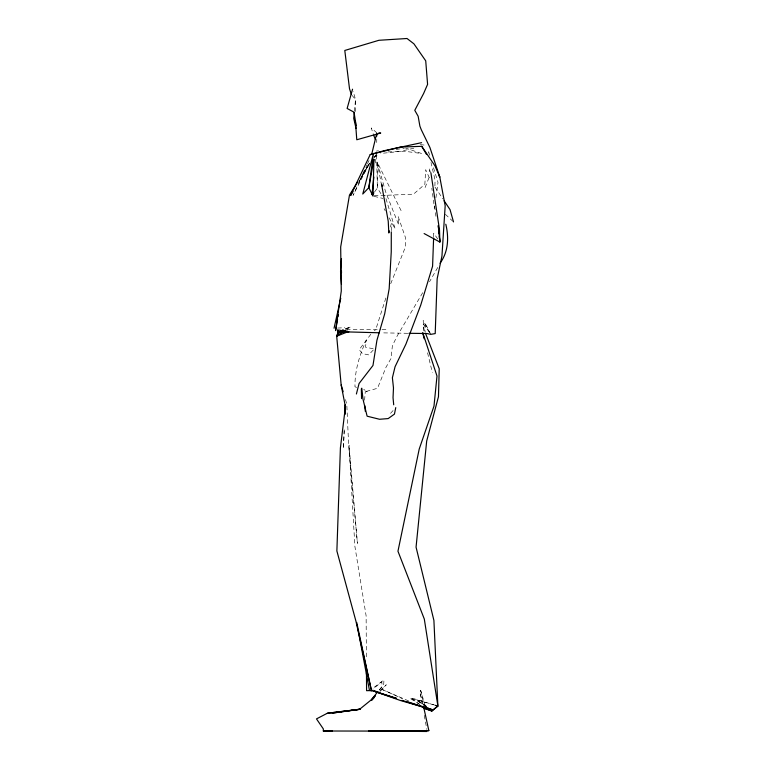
<?xml version="1.0" encoding="UTF-8"?>
<svg xmlns="http://www.w3.org/2000/svg" width="770" height="770" viewBox="0 0 770 770"><rect width="100%" height="100%" fill="white"/><g stroke="black" fill="none" stroke-linecap="round" stroke-linejoin="round"><path stroke-width="0.58" stroke-dasharray="3.85 2.89" d="M391.295 230.673L391.314 223.618L389.928 228.825M355.451 111.496L355.509 99.503L353.209 91.486M376.713 142.537L376.771 139.312M434.55 205.937L435.926 216.312M434.925 185.878L435.04 179.978L430.988 162.46M433.645 236.833L433.741 233.252L437.841 239.124M344.19 429.766L343.362 448.785L344.248 430.796M364.585 400.246L365.269 391.68L367.454 391.776L363.681 389.379M354.402 111.275L355.509 99.503L352.121 95.422M375.365 162.999L376.241 154.789M434.819 205.946L434.501 208.295L431.835 188.255M435.936 197.707L438.005 182.413L432.798 165.463M385.866 297.98L375.789 329.483L374.403 330.831M390.708 283.764L405.511 246.775L405.761 240.548L405.299 237.112L398.167 216.543L398.735 225.033L385.549 191.653L377.242 162.095L377.367 188.015L382.209 195.763M425.107 187.534L429.67 175.984M362.535 174.597L353.074 195.32L370.004 162.316M363.026 173.51L367.011 164.79M367.511 163.702L369.003 160.43M437.745 267.469L429.487 281.801M358.743 182.105L369.417 163.356M359.811 180.334L369.735 162.999L360.745 178.255M422.72 292.677L397.358 335.653L392.411 345.634L390.996 358.512L386.039 367.184L377.502 388.292L366.693 391.295L363.767 390.438M362.68 173.991L369.6 162.951M374.605 191.923L377.367 188.015L376.52 153.634M370.822 334.276L359.167 349.715L362.478 353.623L368.724 354.893L374.278 348.945M379.504 690.122L383.691 684.694L383.961 679.843L372.353 688.688M374.191 157.09L376.982 153.615M379.292 689.891L382.18 686.291L381.747 681.854L372.815 689.227M390.506 413.375L393.499 410.083M379.851 691.576L386.28 684.78L379.639 691.45M374.085 157.734L377.56 154.789L374.576 156.589M346.943 329.262L350.677 326.74L344.065 329.406M345.355 329.175L350.677 326.74M413.827 148.196L400.236 151.411L380.601 153.48M376.261 151.113L378.445 150.718M396.213 149.457L404.337 148.225M337.635 328.058L344.816 327.712M388.07 151.931L404.279 151.209L421.594 153.528L405.492 148.042M374.22 195.744L413.48 194.184L424.857 184.251L425.675 169.679L430.411 180.199M346.442 329.406L380.881 329.493M382.074 329.493L386.819 329.502M407.782 333.294L381.728 332.852M420.266 144.654L425.367 145.155M373.19 348.733L365.558 347.231L366.212 340.398C359.638 354.883 354.652 370.659 354.98 386.742L357.906 388.08M374.056 196.36L382.911 198.419M435.666 705.407L411.084 697.822L419.39 704.444M416.945 699.901L434.559 705.089M408.62 700.931L379.957 688.505L402.44 698.688M426.753 706.369L415.434 699.93L409.678 698.13L419.804 704.357M376.877 132.873L371.265 127.945L373.267 134.115M445.368 214.31L452.693 221.154M434.992 187.062L442.837 198.833M384.095 208.718L385.202 210.73M389.081 217.804L395.164 228.902L384.913 195.137M430.834 334.334L425.059 323.073L425.146 332.351M401.103 210.662L377.242 162.095L381.179 183.337M430.517 172.615L429.159 168.216L429.631 171.758M429.679 155.299L428.293 150.776L428.832 153.115M345.461 399.563L346.779 404.038L348.733 447.101L357.405 543.408L349.051 445.339L354.883 546.296L366.125 615.894L366.385 658.629M425.223 705.859L420.641 690.218L420.69 694.829L422.951 704.136M427.552 352.785L432.365 372.603M424.665 707.736L420.747 690.748L420.584 695.339L422.307 704.743M424.251 715.32L426.85 729.431M426.214 706.802L416.945 699.872L426.214 706.822M429.467 332.255L423.221 324.112L424.222 332.38L423.173 320.522L429.467 332.255"/><path stroke-width="1.16" d="M391.295 231.857L391.247 251.848L389.177 288.702L384.682 313.871L376.925 340.292L372.978 365.481L359.07 383.508L356.394 393.999M357.646 182.018L349.474 195.07L340.686 246.939L341.274 291.031L335.605 330.619L337.558 319.059M391.381 731.115L422.075 731.308L368.869 731L428.861 730.643L423.519 706.456M376.819 136.097L376.857 133.951M433.616 238.026L432.586 266.208L420.728 305.132L405.963 344.046L395.058 366.741L392.392 377.772L393.48 387.955L393.037 397.647L393.701 404.789M344.864 414.318L345.278 404.808L345.066 414.01M341.485 258.72L340.542 271.733L341.466 284.409M354.287 112.449L353.738 118.33L356.038 128.388M371.968 194.666L373.854 177.071M337.943 316.749L338.338 314.439M395.751 407.609L394.452 414.096L388.195 418.582L379.562 419.275L367.107 416.185L362.997 399.226L361.794 388.176M334.045 328.241L340.754 298.25M371.679 154.375L376.597 133.98M389.37 230.913L388.821 232.992L388.234 221.211L381.497 183.876L382.18 186.128M352.554 89.195L347.126 108.464L354.027 112.179L356.154 125.751M348.541 331.504L336.692 336.201L337.914 332.582L337.712 329.801L338.415 332.727L336.692 336.201L341.168 385L345.422 406.81L340.407 447.88L336.875 550.964L355.904 621.053L371.467 690.671L356.712 622.439L369.465 690.44L373.768 691.085L396.521 698.294M408.966 333.304L426.801 333.516L430.834 334.334L435.204 333.593L437.158 278.779L441.951 256.044L445.175 205.811L439.814 177.1L435.002 165.877L421.748 146.319L400.467 147.08L370.206 154.577L350.61 195.551L352.997 191.489M440.017 263.234C448.429 251.867 448.987 237.535 445.801 224.224M372.536 194.858L373.912 192.904M375.317 695.551L371.823 700.074L374.23 697.524M389.014 731.096L323.333 731L323.333 728.921L316.489 718.901L327.346 713.241L360.168 709.295L332.149 713.116L359.696 709.228L371.342 699.776L377.849 691.691M371.342 699.776L375.49 695.608M431.768 710.989L437.87 706.061L433.905 620.428L416.06 547.133L426.686 441.027L438.467 396.723L439.218 368.763L425.569 333.449M431.768 710.979L428.062 708.207L431.768 710.96L423.952 708.207L431.768 710.96L437.87 706.061L435.666 705.407L437.87 706.061M336.692 336.201L345.075 330.522M343.035 329.935L337.914 332.582L343.237 330.147M370.206 154.577L384.124 150.699L421.604 142.662M347.318 331.052L338.415 332.727L348.868 331.947L379.379 332.784M327.346 713.241L359.696 709.228M372.488 690.526L366.578 690.68L366.472 672.874M368.869 731L428.861 730.643M323.333 731L332.467 730.971M368.945 730.971L426.782 731.5M378.802 132.95L380.726 133.017L356.78 139.765L355.403 121.102M338.829 330.012L348.868 331.947M407.898 701.903L418.129 705.147M420.41 705.869L432.923 709.863L400.535 700.546L373.768 691.085L396.425 698.477M402.084 700.334L425.877 708.102M374.769 690.911L378.06 692.134M424.116 233.551L439.891 242.069L438.274 225.581L439.083 233.82M444.146 200.797L450.036 209.623L453.511 221.914M421.748 146.319L426.57 154.52M438.611 175.05L439.814 177.1L429.901 147.465L421.286 129.735L419.9 126.174L418.149 116.27L414.78 110.322L423.625 93.488L427.591 84.363L425.723 60.84L413.914 43.823L407.022 38.5L378.917 40.29L344.796 50.464L349.522 88.839L351.438 94.604M373.604 135.145L375.385 139.37M422.836 332.929L436.994 376.068L433.991 406.098L419.217 449.054L397.955 551.233L424.308 619.051L437.707 704.868M341.168 385L343.15 391.718M422.749 332.958L424.164 338.79M430.911 172.827L439.497 229.845L439.891 242.069L439.314 236.178M364.855 405.771L365.298 411.344M341.447 270.645L341.505 272.946M361.351 388.85L361.553 398.619M373.912 159.4L373.017 196.158L368.84 187.63L373.489 153.365L362.766 194.021L368.84 187.63L373.912 159.4"/></g></svg>
